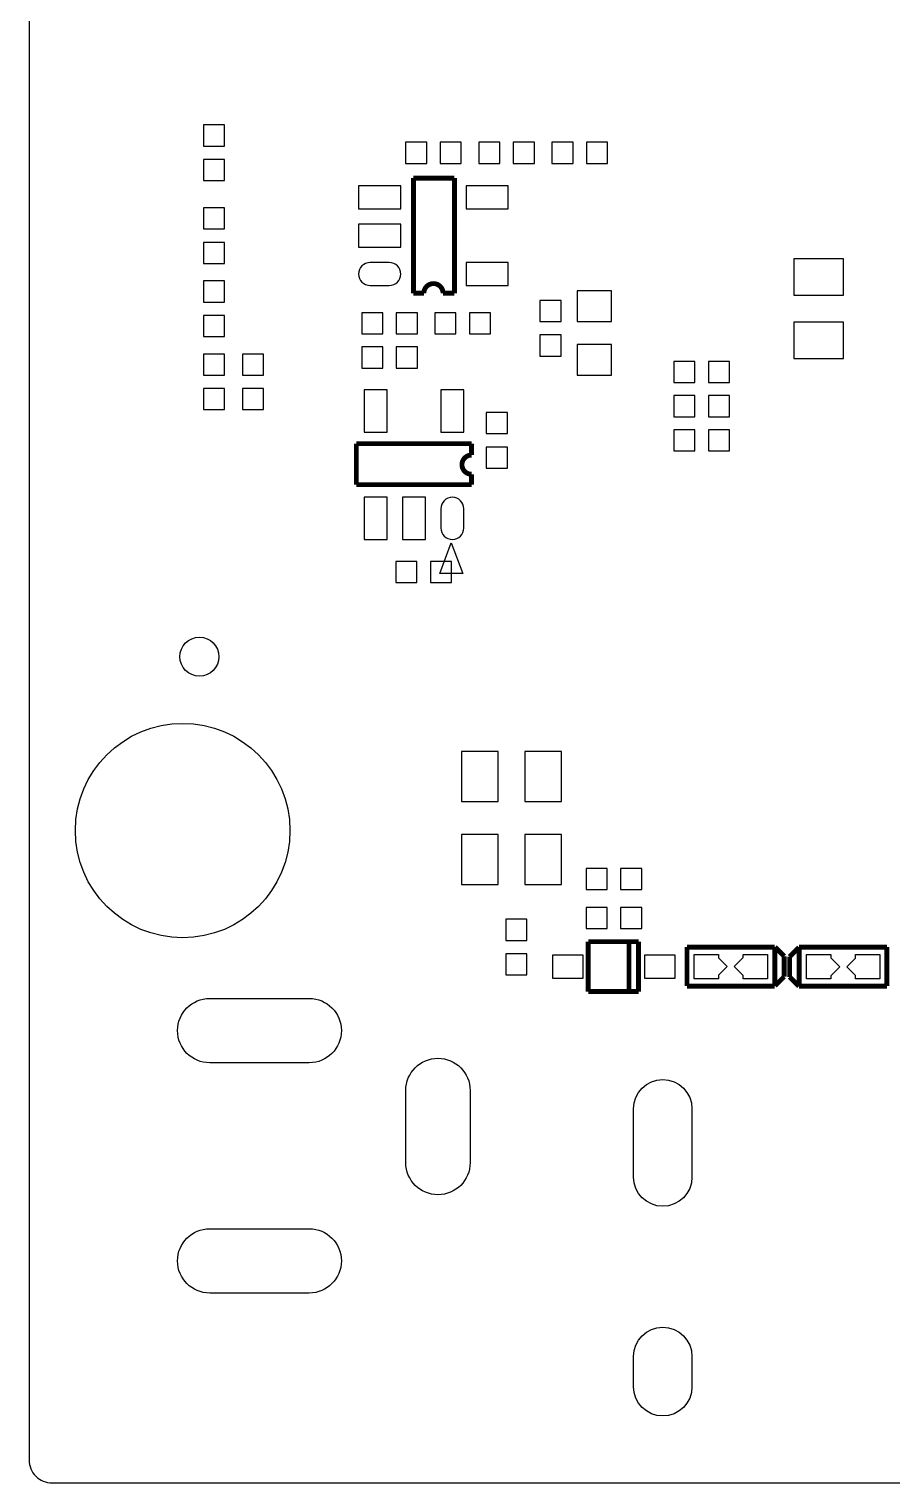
# Model space of a CAD drawing. Extents: x 0 to 100, y -6 to 78.
# Drawn here: x -0.5 to 21.97, y -0.5 to 37.39 of the extents above; entities that cross this region are included whole.
import ezdxf

# ---------------------------------------------------------------- set-up
doc = ezdxf.new("R2010")
doc.units = 0
for name, color, linetype in [('BG_OUTLINE', 2, 'CONTINUOUS'), ('PG_SILKSCREEN_BOTTOM', 3, 'CONTINUOUS'), ('PIN_BOTTOM', 4, 'CONTINUOUS')]:
    doc.layers.add(name, color=color, linetype=linetype)

msp = doc.modelspace()

# ---------------------------------------------------------------- linework, layer by layer
at = {"layer": 'BG_OUTLINE'}
msp.add_lwpolyline([(99.50003, 77.899793, 0.414355), (98.900132, 78.499995), (0.100228, 78.499995, 0.414346), (-0.499974, 77.899793), (-0.499974, 0.099797, 0.414234), (0.100228, -0.500101), (98.900132, -0.500101, 0.414211), (99.50003, 0.099797)], format="xyb", close=True, dxfattribs=at)
at = {"layer": 'PG_SILKSCREEN_BOTTOM', "const_width": 0.127}
for points in [[(10.579887, 33.503895), (9.511589, 33.503895)], [(9.511589, 33.503895), (9.511589, 30.504105)], [(10.579887, 30.504105), (10.579887, 33.503895)], [(9.511589, 30.504105), (9.783089, 30.504105)], [(10.283012, 30.504105), (10.579887, 30.504105)], [(11.024895, 26.581887), (8.025105, 26.581887)], [(8.025105, 26.581887), (8.025105, 25.513589)], [(11.024895, 26.285012), (11.024895, 26.581887)], [(11.024895, 25.513589), (11.024895, 25.785089)], [(8.025105, 25.513589), (11.024895, 25.513589)], [(15.373858, 13.603986), (14.06398, 13.603986)], [(14.06398, 13.603986), (14.06398, 12.304014)], [(15.373858, 12.304014), (15.373858, 13.603986)], [(15.125446, 13.553948), (15.125446, 12.354052)], [(16.637, 12.446), (16.637, 13.462)], [(16.637, 13.462), (18.923, 13.462)], [(18.923, 13.462), (18.923, 12.446)], [(19.169888, 13.224002), (18.930112, 13.464007)], [(19.169888, 12.693904), (19.169888, 13.224002)], [(19.550888, 13.454101), (19.311112, 13.214096)], [(19.311112, 13.214096), (19.311112, 12.683998)], [(19.558, 12.446), (19.558, 13.462)], [(19.558, 13.462), (21.844, 13.462)], [(21.844, 13.462), (21.844, 12.446)], [(18.923, 12.446), (16.637, 12.446)], [(18.930112, 12.453899), (19.169888, 12.693904)], [(19.311112, 12.683998), (19.550888, 12.443993)], [(21.844, 12.446), (19.558, 12.446)], [(14.06398, 12.304014), (15.373858, 12.304014)]]:
    msp.add_lwpolyline(points, dxfattribs=at)
for points in [[(9.783089, 30.504105, -1), (10.283012, 30.504105)], [(11.024895, 25.785089, -1), (11.024895, 26.285012)]]:
    msp.add_lwpolyline(points, format="xyb", dxfattribs=at)
at = {"layer": 'PG_SILKSCREEN_BOTTOM'}
msp.add_lwpolyline([(10.795787, 23.19909), (10.195789, 23.19909), (10.495788, 23.99919)], close=True, dxfattribs=at)
at = {"layer": 'PIN_BOTTOM'}
for points in [[(4.043045, 34.338133), (4.592955, 34.338133), (4.592955, 34.888043), (4.043045, 34.888043)], [(9.307957, 34.437955), (9.307957, 33.888045), (9.857867, 33.888045), (9.857867, 34.437955)], [(10.208133, 34.437955), (10.208133, 33.888045), (10.758043, 33.888045), (10.758043, 34.437955)], [(11.212957, 34.437955), (11.212957, 33.888045), (11.762867, 33.888045), (11.762867, 34.437955)], [(12.113133, 34.437955), (12.113133, 33.888045), (12.663043, 33.888045), (12.663043, 34.437955)], [(13.667867, 33.888045), (13.667867, 34.437955), (13.117957, 34.437955), (13.117957, 33.888045)], [(14.568043, 33.888045), (14.568043, 34.437955), (14.018133, 34.437955), (14.018133, 33.888045)], [(4.043045, 33.437957), (4.592955, 33.437957), (4.592955, 33.987867), (4.043045, 33.987867)], [(8.082953, 33.303947), (8.082953, 32.704049), (9.183053, 32.704049), (9.183053, 33.303947)], [(10.883049, 33.303947), (10.883049, 32.704049), (11.983148, 32.704049), (11.983148, 33.303947)], [(4.043045, 32.179133), (4.592955, 32.179133), (4.592955, 32.729043), (4.043045, 32.729043)], [(8.082953, 32.303949), (8.082953, 31.704051), (9.183053, 31.704051), (9.183053, 32.303949)], [(4.043045, 31.278957), (4.592955, 31.278957), (4.592955, 31.828867), (4.043045, 31.828867)], [(10.883049, 31.303951), (10.883049, 30.704053), (11.983148, 30.704053), (11.983148, 31.303951)], [(19.416001, 30.448987), (20.715999, 30.448987), (20.715999, 31.398997), (19.416001, 31.398997)], [(4.592955, 30.824043), (4.043045, 30.824043), (4.043045, 30.274133), (4.592955, 30.274133)], [(13.355955, 30.316043), (12.806045, 30.316043), (12.806045, 29.766133), (13.355955, 29.766133)], [(14.673948, 30.564074), (13.774052, 30.564074), (13.774052, 29.763974), (14.673948, 29.763974)], [(8.714867, 29.443045), (8.714867, 29.992955), (8.164957, 29.992955), (8.164957, 29.443045)], [(9.615043, 29.443045), (9.615043, 29.992955), (9.065133, 29.992955), (9.065133, 29.443045)], [(10.619867, 29.443045), (10.619867, 29.992955), (10.069957, 29.992955), (10.069957, 29.443045)], [(11.520043, 29.443045), (11.520043, 29.992955), (10.970133, 29.992955), (10.970133, 29.443045)], [(4.592955, 29.923867), (4.043045, 29.923867), (4.043045, 29.373957), (4.592955, 29.373957)], [(19.416001, 28.799003), (20.715999, 28.799003), (20.715999, 29.749013), (19.416001, 29.749013)], [(13.355955, 29.415867), (12.806045, 29.415867), (12.806045, 28.865957), (13.355955, 28.865957)], [(4.043045, 28.369133), (4.592955, 28.369133), (4.592955, 28.919043), (4.043045, 28.919043)], [(5.608803, 28.919043), (5.058893, 28.919043), (5.058893, 28.369133), (5.608803, 28.369133)], [(8.164957, 29.103803), (8.164957, 28.553893), (8.714867, 28.553893), (8.714867, 29.103803)], [(9.065133, 29.103803), (9.065133, 28.553893), (9.615043, 28.553893), (9.615043, 29.103803)], [(14.673948, 29.164026), (13.774052, 29.164026), (13.774052, 28.363926), (14.673948, 28.363926)], [(16.292957, 28.722955), (16.292957, 28.173045), (16.842867, 28.173045), (16.842867, 28.722955)], [(17.193133, 28.722955), (17.193133, 28.173045), (17.743043, 28.173045), (17.743043, 28.722955)], [(4.043045, 27.468957), (4.592955, 27.468957), (4.592955, 28.018867), (4.043045, 28.018867)], [(5.608803, 28.018867), (5.058893, 28.018867), (5.058893, 27.468957), (5.608803, 27.468957)], [(8.225053, 26.885049), (8.824951, 26.885049), (8.824951, 27.985148), (8.225053, 27.985148)], [(10.225049, 26.885049), (10.824947, 26.885049), (10.824947, 27.985148), (10.225049, 27.985148)], [(16.842867, 27.284045), (16.842867, 27.833955), (16.292957, 27.833955), (16.292957, 27.284045)], [(17.743043, 27.284045), (17.743043, 27.833955), (17.193133, 27.833955), (17.193133, 27.284045)], [(11.958803, 27.395043), (11.408893, 27.395043), (11.408893, 26.845133), (11.958803, 26.845133)], [(16.842867, 26.395197), (16.842867, 26.945107), (16.292957, 26.945107), (16.292957, 26.395197)], [(17.743043, 26.395197), (17.743043, 26.945107), (17.193133, 26.945107), (17.193133, 26.395197)], [(11.958803, 26.494867), (11.408893, 26.494867), (11.408893, 25.944957), (11.958803, 25.944957)], [(8.225053, 24.084953), (8.824951, 24.084953), (8.824951, 25.185053), (8.225053, 25.185053)], [(9.225051, 24.084953), (9.824949, 24.084953), (9.824949, 25.185053), (9.225051, 25.185053)], [(9.053957, 23.515955), (9.053957, 22.966045), (9.603867, 22.966045), (9.603867, 23.515955)], [(9.954133, 23.515955), (9.954133, 22.966045), (10.504043, 22.966045), (10.504043, 23.515955)], [(10.765003, 18.556999), (10.765003, 17.257001), (11.715013, 17.257001), (11.715013, 18.556999)], [(12.414987, 18.556999), (12.414987, 17.257001), (13.364997, 17.257001), (13.364997, 18.556999)], [(10.765003, 16.397999), (10.765003, 15.098001), (11.715013, 15.098001), (11.715013, 16.397999)], [(12.414987, 16.397999), (12.414987, 15.098001), (13.364997, 15.098001), (13.364997, 16.397999)], [(14.556867, 14.965197), (14.556867, 15.515107), (14.006957, 15.515107), (14.006957, 14.965197)], [(15.457043, 14.965197), (15.457043, 15.515107), (14.907133, 15.515107), (14.907133, 14.965197)], [(14.556867, 13.949197), (14.556867, 14.499107), (14.006957, 14.499107), (14.006957, 13.949197)], [(15.457043, 13.949197), (15.457043, 14.499107), (14.907133, 14.499107), (14.907133, 13.949197)], [(11.917197, 13.637133), (12.467107, 13.637133), (12.467107, 14.187043), (11.917197, 14.187043)], [(11.917197, 12.736957), (12.467107, 12.736957), (12.467107, 13.286867), (11.917197, 13.286867)], [(17.458207, 13.273913), (17.458207, 13.185013), (17.458207, 13.181203), (17.681397, 12.957607), (17.458207, 12.734392), (17.458207, 12.704902), (17.458207, 12.637592), (16.821404, 12.637592), (16.821404, 13.273913)], [(18.730595, 13.273303), (18.730595, 12.637287), (18.097119, 12.637287), (18.097119, 12.721387), (18.097119, 12.726187), (17.86222, 12.961188), (18.097119, 13.196087), (18.097119, 13.200685), (18.097119, 13.273303)], [(19.750405, 12.634697), (19.750405, 13.270713), (20.383881, 13.270713), (20.383881, 13.186613), (20.383881, 13.181813), (20.61878, 12.946812), (20.383881, 12.711913), (20.383881, 12.707315), (20.383881, 12.634697)], [(21.022793, 12.634087), (21.022793, 12.722987), (21.022793, 12.726797), (20.799603, 12.950393), (21.022793, 13.173608), (21.022793, 13.203098), (21.022793, 13.270408), (21.659596, 13.270408), (21.659596, 12.634087)], [(13.132054, 13.253949), (13.132054, 12.654051), (13.932154, 12.654051), (13.932154, 13.253949)], [(15.531846, 13.253949), (15.531846, 12.654051), (16.331946, 12.654051), (16.331946, 13.253949)]]:
    msp.add_lwpolyline(points, close=True, dxfattribs=at)
for points in [[(8.883104, 31.303951), (8.382902, 31.303951, 1), (8.382902, 30.704053), (8.883104, 30.704053, 1)], [(10.225049, 24.885104), (10.225049, 24.384902, 1), (10.824947, 24.384902), (10.824947, 24.885104, 1)], [(4.205097, 12.125096), (6.795897, 12.125096, -1), (6.795897, 10.448696), (4.205097, 10.448696, -1)], [(10.9887, 9.726701), (10.9887, 7.847101, -1), (9.3123, 7.847101), (9.3123, 9.726701, -1)], [(15.242997, 7.471054), (15.242997, 9.249054, -1), (16.766997, 9.249054), (16.766997, 7.471054, -1)], [(4.205097, 6.125108), (6.795897, 6.125108, -1), (6.795897, 4.448708), (4.205097, 4.448708, -1)], [(15.242997, 2.006346), (15.242997, 2.793746, -1), (16.766997, 2.793746), (16.766997, 2.006346, -1)]]:
    msp.add_lwpolyline(points, format="xyb", close=True, dxfattribs=at)
for centre, radius in [((3.937, 21.0312), 0.508), ((3.499891, 16.499891), 2.794)]:
    msp.add_circle(centre, radius, dxfattribs=at)

doc.saveas('drawing.dxf')
